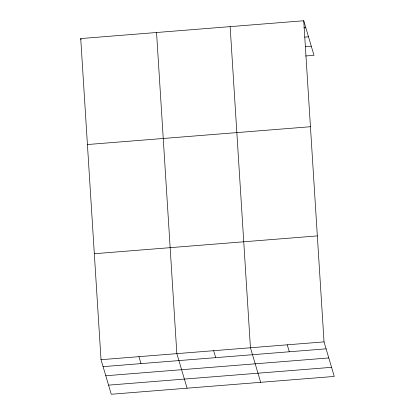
<?xml version="1.0" encoding="UTF-8"?>
<svg xmlns="http://www.w3.org/2000/svg" width="415" height="415" viewBox="0 0 415 415"><rect width="100%" height="100%" fill="white"/><g stroke="black" fill="none" stroke-linecap="round" stroke-linejoin="round"><path stroke-width="0.62" d="M303.739 20.75L324.037 341.882L334.272 376.436L111.261 394.25L101.021 359.691L80.728 38.564L303.739 20.75L313.979 55.309L305.585 55.978M303.863 27.857L305.798 27.701M304.626 37.122L308.495 36.81M305.466 46.662L311.276 46.195M87.425 144.534L310.441 126.725M94.324 253.721L317.34 235.907M101.021 359.691L324.037 341.882M103.081 366.642L326.097 348.833M105.784 375.757L328.794 357.943M108.559 385.141L331.575 367.327M287.242 344.818L289.302 351.77M260.677 382.319L250.442 347.76L230.143 26.627M213.647 350.701L215.707 357.647M187.087 388.196L176.847 353.637L156.548 32.505M80.728 38.564L81.07 39.721M138.937 356.667L140.996 363.618"/></g></svg>
